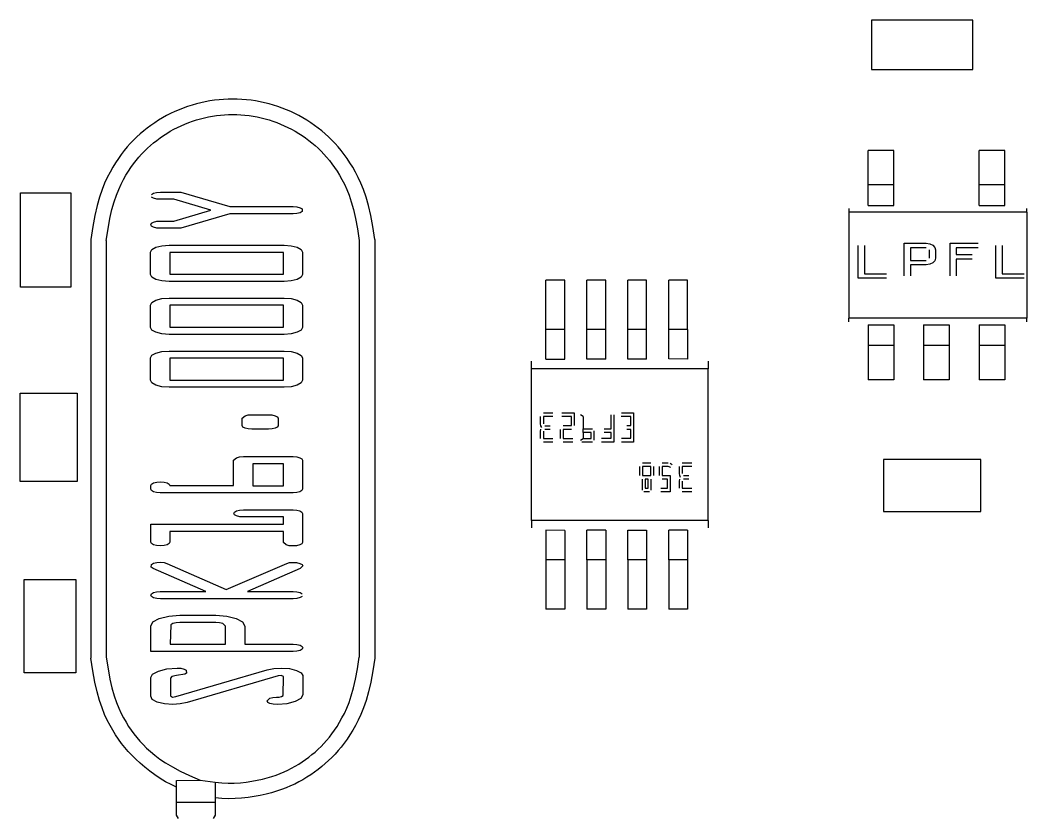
# Model space of a CAD drawing. Header units: inches. Extents: x 0 to 16.6, y 0 to 10.6.
# Drawn here: x 4.043 to 5.137, y 5.517 to 6.382 of the extents above; entities that cross this region are included whole.
import ezdxf

# ---------------------------------------------------------------- set-up
doc = ezdxf.new("R2010")
doc.units = ezdxf.units.IN
doc.header["$LTSCALE"] = 0.5
doc.header["$MEASUREMENT"] = 0
doc.layers.add('Edges', color=7, linetype='Continuous')

# ---------------------------------------------------------------- blocks, each defined once
blk = doc.blocks.new('Arduino Uno pl')
at = {"layer": 'Edges'}
for p, q in [((5.853, -0.126), (5.853, -0.933)), ((7.514, -0.126), (5.853, -0.126)), ((7.514, -0.933), (7.514, -0.126)), ((5.853, -0.933), (7.514, -0.933)), ((6.216, -2.259), (5.796, -2.259)), ((5.796, -2.822), (5.796, -2.259)), ((6.216, -2.822), (6.216, -2.259)), ((8.034, -2.259), (7.614, -2.259)), ((7.614, -2.822), (7.614, -2.259)), ((8.034, -2.822), (8.034, -2.259)), ((-8.087, -4.496), (-8.087, -2.951)), ((-8.087, -2.951), (-7.262, -2.951)), ((-7.262, -2.951), (-7.262, -4.496)), ((-5.942, -2.978), (-5.909, -2.958)), ((-5.909, -2.958), (-5.857, -2.945)), ((-5.857, -2.945), (-5.791, -2.941)), ((-5.791, -2.941), (-5.461, -2.941)), ((-5.461, -2.941), (-4.656, -3.177)), ((6.216, -2.822), (5.796, -2.822)), ((5.796, -3.159), (5.796, -2.822)), ((6.216, -3.159), (6.216, -2.822)), ((8.034, -2.822), (7.614, -2.822)), ((7.614, -3.159), (7.614, -2.822)), ((8.034, -3.159), (8.034, -2.822)), ((-5.905, -3.041), (-5.941, -3.022)), ((-5.853, -3.054), (-5.905, -3.041)), ((-5.792, -3.058), (-5.853, -3.054)), ((-5.573, -3.058), (-5.792, -3.058)), ((-4.966, -3.237), (-5.573, -3.058)), ((-5.573, -3.414), (-4.966, -3.237)), ((-4.655, -3.296), (-5.458, -3.533)), ((-4.656, -3.177), (-3.618, -3.177)), ((-3.618, -3.296), (-4.655, -3.296)), ((-3.618, -3.177), (-3.557, -3.181)), ((-3.557, -3.292), (-3.618, -3.296)), ((-3.557, -3.181), (-3.506, -3.195)), ((-3.506, -3.279), (-3.557, -3.292)), ((-3.506, -3.195), (-3.472, -3.214)), ((-3.472, -3.259), (-3.506, -3.279)), ((-3.472, -3.214), (-3.472, -3.259)), ((5.481, -3.207), (5.481, -3.27)), ((8.398, -3.27), (5.481, -3.27)), ((5.481, -3.27), (5.481, -5.002)), ((5.796, -3.159), (6.216, -3.159)), ((7.614, -3.159), (8.034, -3.159)), ((8.398, -3.27), (8.398, -3.207)), ((8.398, -3.27), (8.398, -5.002)), ((-5.953, -3.474), (-5.941, -3.451)), ((-5.941, -3.451), (-5.905, -3.431)), ((-5.905, -3.431), (-5.852, -3.418)), ((-5.852, -3.418), (-5.79, -3.414)), ((-5.79, -3.414), (-5.573, -3.414)), ((-5.941, -3.496), (-5.953, -3.474)), ((-5.906, -3.515), (-5.941, -3.496)), ((-5.854, -3.528), (-5.906, -3.515)), ((-5.791, -3.533), (-5.854, -3.528)), ((-5.458, -3.533), (-5.791, -3.533)), ((-6.934, -3.716), (-6.934, -10.566)), ((-6.68, -3.733), (-6.68, -10.549)), ((-2.538, -3.733), (-2.538, -10.549)), ((-2.284, -3.716), (-2.284, -10.566)), ((6.388, -4.312), (6.388, -3.778)), ((6.388, -3.778), (6.75, -3.778)), ((6.75, -3.778), (6.808, -3.786)), ((6.808, -3.786), (6.858, -3.81)), ((7.139, -4.312), (7.139, -3.778)), ((7.139, -3.778), (7.602, -3.778)), ((-5.956, -3.922), (-5.934, -3.88)), ((-5.956, -4.289), (-5.956, -3.922)), ((-5.934, -3.88), (-5.866, -3.844)), ((-5.866, -3.844), (-5.768, -3.819)), ((-5.768, -3.819), (-5.653, -3.81)), ((-5.653, -3.81), (-3.768, -3.81)), ((-3.779, -3.927), (-5.638, -3.927)), ((-5.638, -3.927), (-5.638, -4.285)), ((-3.779, -4.285), (-3.779, -3.927)), ((-3.768, -3.81), (-3.651, -3.819)), ((-3.651, -3.819), (-3.553, -3.844)), ((-3.553, -3.844), (-3.486, -3.88)), ((-3.486, -3.88), (-3.464, -3.924)), ((-3.464, -3.924), (-3.464, -4.289)), ((5.637, -4.348), (5.637, -3.814)), ((5.739, -3.814), (5.739, -4.276)), ((6.75, -3.851), (6.491, -3.851)), ((6.491, -3.851), (6.491, -4.058)), ((6.801, -4.022), (6.801, -3.887)), ((6.858, -3.81), (6.892, -3.845)), ((6.892, -3.845), (6.903, -3.887)), ((6.903, -3.887), (6.903, -4.022)), ((7.602, -3.851), (7.241, -3.851)), ((7.241, -3.851), (7.241, -3.964)), ((7.89, -4.348), (7.89, -3.814)), ((7.992, -3.814), (7.992, -4.276)), ((6.491, -4.058), (6.75, -4.058)), ((6.809, -4.122), (6.75, -4.13)), ((6.858, -4.098), (6.809, -4.122)), ((6.892, -4.063), (6.858, -4.098)), ((6.903, -4.022), (6.892, -4.063)), ((7.241, -3.964), (7.5, -3.964)), ((7.5, -4.036), (7.241, -4.036)), ((7.241, -4.036), (7.241, -4.312)), ((-5.638, -4.285), (-3.779, -4.285)), ((5.739, -4.276), (6.1, -4.276)), ((6.75, -4.13), (6.491, -4.13)), ((6.491, -4.13), (6.491, -4.312)), ((7.992, -4.276), (8.353, -4.276)), ((-5.934, -4.332), (-5.956, -4.289)), ((-5.866, -4.369), (-5.934, -4.332)), ((-5.768, -4.394), (-5.866, -4.369)), ((-5.653, -4.402), (-5.768, -4.394)), ((-3.768, -4.402), (-5.653, -4.402)), ((-3.651, -4.394), (-3.768, -4.402)), ((-3.553, -4.369), (-3.651, -4.394)), ((-3.486, -4.333), (-3.553, -4.369)), ((-3.464, -4.289), (-3.486, -4.333)), ((0.518, -5.188), (0.518, -4.38)), ((0.828, -4.38), (0.518, -4.38)), ((0.828, -5.188), (0.828, -4.38)), ((1.499, -4.38), (1.189, -4.38)), ((1.189, -5.188), (1.189, -4.38)), ((1.499, -5.188), (1.499, -4.38)), ((1.86, -5.188), (1.86, -4.38)), ((2.17, -4.38), (1.86, -4.38)), ((2.17, -5.188), (2.17, -4.38)), ((2.841, -4.38), (2.531, -4.38)), ((2.531, -5.188), (2.531, -4.38)), ((2.841, -5.188), (2.841, -4.38)), ((6.1, -4.348), (5.637, -4.348)), ((8.353, -4.348), (7.89, -4.348)), ((-7.262, -4.496), (-8.087, -4.496)), ((-5.956, -4.788), (-5.934, -4.746)), ((-5.934, -4.746), (-5.866, -4.709)), ((-5.866, -4.709), (-5.768, -4.684)), ((-5.768, -4.684), (-5.653, -4.676)), ((-5.653, -4.676), (-3.768, -4.676)), ((-3.768, -4.676), (-3.651, -4.684)), ((-3.651, -4.684), (-3.553, -4.709)), ((-3.553, -4.709), (-3.486, -4.746)), ((-3.486, -4.746), (-3.464, -4.789)), ((-5.956, -5.155), (-5.956, -4.788)), ((-3.779, -4.792), (-5.638, -4.792)), ((-5.638, -4.792), (-5.638, -5.15)), ((-3.779, -5.15), (-3.779, -4.792)), ((-3.464, -4.789), (-3.464, -5.155)), ((8.398, -5.002), (5.481, -5.002)), ((5.481, -5.065), (5.481, -5.002)), ((8.398, -5.065), (8.398, -5.002)), ((-5.934, -5.198), (-5.956, -5.155)), ((-5.866, -5.234), (-5.934, -5.198)), ((-5.768, -5.26), (-5.866, -5.234)), ((-5.653, -5.268), (-5.768, -5.26)), ((-3.768, -5.268), (-5.653, -5.268)), ((-5.638, -5.15), (-3.779, -5.15)), ((-3.651, -5.26), (-3.768, -5.268)), ((-3.553, -5.235), (-3.651, -5.26)), ((-3.486, -5.199), (-3.553, -5.235)), ((-3.464, -5.155), (-3.486, -5.199)), ((0.828, -5.188), (0.518, -5.188)), ((0.518, -5.672), (0.518, -5.188)), ((0.828, -5.672), (0.828, -5.188)), ((1.499, -5.188), (1.189, -5.188)), ((1.189, -5.672), (1.189, -5.188)), ((1.499, -5.672), (1.499, -5.188)), ((2.17, -5.188), (1.86, -5.188)), ((1.86, -5.672), (1.86, -5.188)), ((2.17, -5.672), (2.17, -5.188)), ((2.841, -5.188), (2.531, -5.188)), ((2.531, -5.667), (2.531, -5.188)), ((2.841, -5.188), (2.841, -5.672)), ((5.796, -5.113), (6.216, -5.113)), ((5.796, -5.113), (5.796, -5.45)), ((6.216, -5.113), (6.216, -5.45)), ((6.705, -5.113), (7.125, -5.113)), ((6.705, -5.113), (6.705, -5.45)), ((7.125, -5.113), (7.125, -5.45)), ((7.614, -5.113), (8.034, -5.113)), ((7.614, -5.113), (7.614, -5.45)), ((8.034, -5.113), (8.034, -5.45)), ((-5.934, -5.611), (-5.866, -5.575)), ((-5.866, -5.575), (-5.768, -5.55)), ((-5.768, -5.55), (-5.653, -5.542)), ((-5.653, -5.542), (-3.768, -5.542)), ((-3.768, -5.542), (-3.651, -5.55)), ((-3.651, -5.55), (-3.553, -5.575)), ((-3.553, -5.575), (-3.486, -5.612)), ((5.796, -5.45), (5.796, -6.013)), ((6.216, -5.45), (5.796, -5.45)), ((6.216, -5.45), (6.216, -6.013)), ((7.125, -5.45), (6.705, -5.45)), ((6.705, -5.45), (6.705, -6.013)), ((7.125, -5.45), (7.125, -6.013)), ((7.614, -5.45), (7.614, -6.013)), ((8.034, -5.45), (7.614, -5.45)), ((8.034, -5.45), (8.034, -6.013)), ((-5.956, -5.654), (-5.934, -5.611)), ((-5.956, -6.02), (-5.956, -5.654)), ((-3.779, -5.658), (-5.638, -5.658)), ((-5.638, -5.658), (-5.638, -6.016)), ((-3.779, -6.016), (-3.779, -5.658)), ((-3.486, -5.612), (-3.464, -5.655)), ((-3.464, -5.655), (-3.464, -6.02)), ((0.286, -5.831), (0.286, -5.709)), ((0.518, -5.672), (0.828, -5.672)), ((1.499, -5.672), (1.189, -5.672)), ((2.17, -5.672), (1.86, -5.672)), ((2.841, -5.672), (2.531, -5.667)), ((3.177, -5.709), (3.177, -5.831)), ((3.177, -5.831), (0.286, -5.831)), ((0.286, -8.316), (0.286, -5.831)), ((3.177, -8.316), (3.177, -5.831)), ((-5.934, -6.063), (-5.956, -6.02)), ((-5.866, -6.1), (-5.934, -6.063)), ((-5.768, -6.125), (-5.866, -6.1)), ((-5.638, -6.016), (-3.779, -6.016)), ((-3.553, -6.101), (-3.651, -6.125)), ((-3.486, -6.064), (-3.553, -6.101)), ((-3.464, -6.02), (-3.486, -6.064)), ((6.216, -6.013), (5.796, -6.013)), ((7.125, -6.013), (6.705, -6.013)), ((8.034, -6.013), (7.614, -6.013)), ((-8.091, -7.678), (-8.091, -6.233)), ((-8.091, -6.233), (-7.159, -6.233)), ((-7.159, -6.233), (-7.159, -7.678)), ((-5.653, -6.134), (-5.768, -6.125)), ((-3.768, -6.134), (-5.653, -6.134)), ((-3.651, -6.125), (-3.768, -6.134)), ((-4.408, -6.601), (-4.357, -6.588)), ((-4.357, -6.588), (-4.297, -6.584)), ((-4.297, -6.584), (-4.028, -6.584)), ((-4.028, -6.584), (-3.967, -6.588)), ((-3.967, -6.588), (-3.915, -6.601)), ((0.479, -6.553), (0.635, -6.553)), ((0.781, -6.553), (0.982, -6.553)), ((0.982, -6.553), (0.982, -6.762)), ((1.128, -6.615), (1.084, -6.584)), ((1.587, -6.815), (1.587, -6.583)), ((1.631, -6.583), (1.631, -7.032)), ((1.756, -6.553), (1.956, -6.553)), ((1.956, -6.553), (1.956, -7.032)), ((-4.454, -6.642), (-4.408, -6.601)), ((-4.454, -6.761), (-4.454, -6.642)), ((-3.915, -6.601), (-3.879, -6.62)), ((-3.879, -6.62), (-3.867, -6.642)), ((-3.867, -6.642), (-3.867, -6.763)), ((0.434, -6.732), (0.434, -6.614)), ((0.439, -6.764), (0.434, -6.732)), ((0.635, -6.614), (0.479, -6.614)), ((0.479, -6.614), (0.479, -6.732)), ((0.938, -6.614), (0.781, -6.614)), ((0.938, -6.762), (0.938, -6.614)), ((1.128, -6.615), (1.128, -6.815)), ((1.912, -6.613), (1.755, -6.613)), ((1.912, -6.762), (1.912, -6.613)), ((-4.443, -6.785), (-4.454, -6.761)), ((-4.408, -6.804), (-4.443, -6.785)), ((-4.357, -6.817), (-4.408, -6.804)), ((-4.297, -6.822), (-4.357, -6.817)), ((-4.025, -6.822), (-4.297, -6.822)), ((-3.965, -6.817), (-4.025, -6.822)), ((-3.914, -6.804), (-3.965, -6.817)), ((-3.879, -6.785), (-3.914, -6.804)), ((-3.867, -6.763), (-3.879, -6.785)), ((0.434, -6.858), (0.439, -6.822)), ((0.434, -6.971), (0.434, -6.858)), ((0.452, -6.793), (0.439, -6.764)), ((0.479, -6.854), (0.479, -6.971)), ((0.501, -6.763), (0.59, -6.763)), ((0.59, -6.824), (0.501, -6.824)), ((0.759, -6.971), (0.759, -6.824)), ((0.804, -6.762), (0.938, -6.762)), ((0.938, -6.824), (0.804, -6.824)), ((0.804, -6.824), (0.804, -6.971)), ((1.128, -6.815), (1.284, -6.815)), ((1.128, -6.876), (1.128, -6.815)), ((1.128, -6.876), (1.128, -6.971)), ((1.262, -6.876), (1.128, -6.876)), ((1.262, -6.971), (1.262, -6.876)), ((1.306, -6.845), (1.306, -7.002)), ((1.475, -6.815), (1.587, -6.815)), ((1.587, -6.875), (1.475, -6.875)), ((1.587, -6.97), (1.587, -6.875)), ((1.844, -6.762), (1.912, -6.762)), ((1.912, -6.823), (1.844, -6.823)), ((1.912, -6.97), (1.912, -6.823)), ((0.479, -6.971), (0.636, -6.971)), ((0.636, -7.032), (0.479, -7.032)), ((0.804, -6.971), (0.961, -6.971)), ((0.961, -7.032), (0.804, -7.032)), ((1.084, -7.002), (1.128, -6.971)), ((1.284, -7.032), (1.106, -7.032)), ((1.128, -6.971), (1.262, -6.971)), ((1.431, -6.97), (1.587, -6.97)), ((1.631, -7.032), (1.431, -7.032)), ((1.756, -6.97), (1.912, -6.97)), ((1.956, -7.032), (1.756, -7.032)), ((-4.597, -7.329), (-4.549, -7.288)), ((-4.597, -7.743), (-4.597, -7.329)), ((-4.549, -7.288), (-4.497, -7.274)), ((-4.497, -7.274), (-4.435, -7.27)), ((-4.435, -7.27), (-3.622, -7.27)), ((-3.779, -7.389), (-4.278, -7.389)), ((-4.278, -7.389), (-4.278, -7.745)), ((-3.779, -7.745), (-3.779, -7.389)), ((-3.622, -7.27), (-3.561, -7.275)), ((-3.561, -7.275), (-3.51, -7.288)), ((-3.51, -7.288), (-3.475, -7.307)), ((-3.475, -7.307), (-3.464, -7.33)), ((-3.464, -7.33), (-3.464, -7.802)), ((2.104, -7.369), (2.237, -7.369)), ((2.423, -7.369), (2.525, -7.369)), ((2.554, -7.378), (2.587, -7.397)), ((2.752, -7.369), (2.908, -7.369)), ((6.051, -7.314), (6.051, -8.168)), ((7.641, -7.314), (6.051, -7.314)), ((7.641, -8.168), (7.641, -7.314)), ((2.059, -7.578), (2.059, -7.429)), ((2.237, -7.429), (2.104, -7.429)), ((2.104, -7.429), (2.104, -7.578)), ((2.104, -7.578), (2.237, -7.578)), ((2.237, -7.578), (2.237, -7.429)), ((2.282, -7.43), (2.282, -7.578)), ((2.378, -7.578), (2.378, -7.429)), ((2.525, -7.429), (2.423, -7.429)), ((2.423, -7.429), (2.423, -7.578)), ((2.423, -7.578), (2.556, -7.578)), ((2.565, -7.45), (2.525, -7.429)), ((2.556, -7.578), (2.556, -7.847)), ((2.707, -7.547), (2.707, -7.429)), ((2.712, -7.579), (2.707, -7.547)), ((2.726, -7.609), (2.712, -7.579)), ((2.908, -7.429), (2.753, -7.429)), ((2.753, -7.429), (2.753, -7.547)), ((2.775, -7.578), (2.863, -7.578)), ((-7.159, -7.678), (-8.091, -7.678)), ((-5.953, -7.743), (-5.941, -7.72)), ((-5.953, -7.802), (-5.953, -7.743)), ((-5.941, -7.72), (-5.906, -7.701)), ((-5.906, -7.701), (-5.855, -7.689)), ((-5.855, -7.689), (-5.795, -7.684)), ((-5.795, -7.684), (-5.734, -7.689)), ((-5.734, -7.689), (-5.684, -7.701)), ((-5.684, -7.701), (-5.649, -7.72)), ((-5.649, -7.72), (-5.638, -7.743)), ((-5.638, -7.743), (-4.597, -7.743)), ((-4.278, -7.745), (-3.779, -7.745)), ((2.104, -7.817), (2.104, -7.638)), ((2.193, -7.638), (2.148, -7.638)), ((2.148, -7.638), (2.148, -7.786)), ((2.193, -7.786), (2.193, -7.638)), ((2.237, -7.638), (2.237, -7.817)), ((2.511, -7.638), (2.423, -7.638)), ((2.511, -7.786), (2.511, -7.638)), ((2.708, -7.673), (2.712, -7.637)), ((2.708, -7.786), (2.708, -7.673)), ((2.752, -7.669), (2.752, -7.786)), ((2.863, -7.639), (2.774, -7.639)), ((-5.941, -7.825), (-5.953, -7.802)), ((-5.907, -7.845), (-5.941, -7.825)), ((-5.856, -7.858), (-5.907, -7.845)), ((-5.795, -7.862), (-5.856, -7.858)), ((-3.622, -7.862), (-5.795, -7.862)), ((-3.562, -7.858), (-3.622, -7.862)), ((-3.511, -7.844), (-3.562, -7.858)), ((-3.476, -7.825), (-3.511, -7.844)), ((-3.464, -7.802), (-3.476, -7.825)), ((2.215, -7.847), (2.126, -7.847)), ((2.148, -7.786), (2.193, -7.786)), ((2.401, -7.786), (2.511, -7.786)), ((2.556, -7.847), (2.401, -7.847)), ((2.752, -7.786), (2.91, -7.786)), ((2.91, -7.847), (2.752, -7.847)), ((-4.593, -8.199), (-4.581, -8.176)), ((-4.581, -8.221), (-4.593, -8.199)), ((-4.581, -8.176), (-4.547, -8.157)), ((-4.546, -8.24), (-4.581, -8.221)), ((-4.547, -8.157), (-4.496, -8.144)), ((-4.495, -8.253), (-4.546, -8.24)), ((-4.496, -8.144), (-4.435, -8.14)), ((-4.435, -8.14), (-3.622, -8.14)), ((-3.622, -8.14), (-3.561, -8.144)), ((-3.561, -8.144), (-3.51, -8.157)), ((-3.51, -8.157), (-3.475, -8.176)), ((-3.475, -8.176), (-3.464, -8.199)), ((-3.464, -8.199), (-3.464, -8.673)), ((6.051, -8.168), (7.641, -8.168)), ((-5.953, -8.67), (-5.953, -8.375)), ((-5.953, -8.375), (-3.779, -8.375)), ((-4.435, -8.257), (-4.495, -8.253)), ((-3.779, -8.257), (-4.435, -8.257)), ((-3.779, -8.375), (-3.779, -8.257)), ((3.177, -8.316), (0.286, -8.316)), ((0.286, -8.316), (0.286, -8.437)), ((3.177, -8.316), (3.177, -8.437)), ((-3.779, -8.493), (-5.638, -8.493)), ((-5.638, -8.493), (-5.638, -8.67)), ((-3.779, -8.673), (-3.779, -8.493)), ((0.828, -8.479), (0.518, -8.474)), ((0.518, -8.474), (0.518, -8.959)), ((0.828, -8.479), (0.828, -8.959)), ((1.499, -8.474), (1.189, -8.474)), ((1.189, -8.959), (1.189, -8.474)), ((1.499, -8.474), (1.499, -8.959)), ((1.86, -8.474), (2.17, -8.474)), ((1.86, -8.959), (1.86, -8.474)), ((2.17, -8.474), (2.17, -8.959)), ((2.841, -8.474), (2.531, -8.474)), ((2.531, -8.959), (2.531, -8.474)), ((2.841, -8.474), (2.841, -8.959)), ((-5.941, -8.693), (-5.953, -8.67)), ((-5.907, -8.712), (-5.941, -8.693)), ((-5.856, -8.725), (-5.907, -8.712)), ((-5.795, -8.729), (-5.856, -8.725)), ((-5.734, -8.725), (-5.795, -8.729)), ((-5.684, -8.712), (-5.734, -8.725)), ((-5.649, -8.693), (-5.684, -8.712)), ((-5.638, -8.67), (-5.649, -8.693)), ((-3.734, -8.715), (-3.779, -8.673)), ((-3.684, -8.728), (-3.734, -8.715)), ((-3.625, -8.732), (-3.684, -8.728)), ((-3.564, -8.728), (-3.625, -8.732)), ((-3.512, -8.715), (-3.564, -8.728)), ((-3.476, -8.696), (-3.512, -8.715)), ((-3.464, -8.673), (-3.476, -8.696)), ((-5.943, -9.08), (-5.941, -9.034)), ((-5.941, -9.034), (-5.905, -9.015)), ((-5.905, -9.015), (-5.853, -9.003)), ((-5.853, -9.003), (-5.793, -8.999)), ((-5.793, -8.999), (-5.734, -9.003)), ((-5.734, -9.003), (-5.686, -9.018)), ((-5.686, -9.018), (-4.714, -9.444)), ((-4.714, -9.444), (-3.725, -9.017)), ((-3.725, -9.017), (-3.68, -9.004)), ((-3.68, -9.004), (-3.624, -9)), ((-3.624, -9), (-3.565, -9.004)), ((-3.565, -9.004), (-3.511, -9.017)), ((-3.511, -9.017), (-3.473, -9.036)), ((-3.46, -9.059), (-3.503, -9.102)), ((-3.473, -9.036), (-3.46, -9.059)), ((0.518, -8.959), (0.518, -9.766)), ((0.828, -8.959), (0.518, -8.959)), ((0.828, -8.959), (0.828, -9.766)), ((1.189, -8.959), (1.189, -9.766)), ((1.499, -8.959), (1.189, -8.959)), ((1.499, -8.959), (1.499, -9.766)), ((1.86, -8.959), (1.86, -9.766)), ((2.17, -8.959), (1.86, -8.959)), ((2.17, -8.959), (2.17, -9.766)), ((2.841, -8.959), (2.531, -8.959)), ((2.531, -8.959), (2.531, -9.766)), ((2.841, -8.959), (2.841, -9.766)), ((-5.911, -9.101), (-5.943, -9.08)), ((-5.05, -9.477), (-5.911, -9.101)), ((-3.503, -9.102), (-4.369, -9.477)), ((-8.024, -10.806), (-8.024, -9.279)), ((-8.024, -9.279), (-7.18, -9.279)), ((-7.18, -9.279), (-7.18, -10.806)), ((-5.953, -9.536), (-5.941, -9.513)), ((-5.941, -9.559), (-5.953, -9.536)), ((-5.941, -9.513), (-5.907, -9.494)), ((-5.906, -9.578), (-5.941, -9.559)), ((-5.907, -9.494), (-5.856, -9.481)), ((-5.856, -9.481), (-5.795, -9.477)), ((-5.795, -9.477), (-5.05, -9.477)), ((-4.369, -9.477), (-3.618, -9.477)), ((-3.618, -9.477), (-3.557, -9.481)), ((-3.557, -9.481), (-3.506, -9.494)), ((-3.506, -9.494), (-3.472, -9.513)), ((-3.472, -9.558), (-3.506, -9.577)), ((-5.854, -9.59), (-5.906, -9.578)), ((-5.791, -9.595), (-5.854, -9.59)), ((-3.618, -9.595), (-5.791, -9.595)), ((-3.557, -9.59), (-3.618, -9.595)), ((-3.506, -9.577), (-3.557, -9.59)), ((-5.812, -9.918), (-5.658, -9.879)), ((-5.658, -9.879), (-5.476, -9.866)), ((-5.476, -9.866), (-4.886, -9.866)), ((-4.886, -9.866), (-4.705, -9.878)), ((-4.705, -9.878), (-4.552, -9.917)), ((0.828, -9.766), (0.518, -9.766)), ((1.499, -9.766), (1.189, -9.766)), ((2.17, -9.766), (1.86, -9.766)), ((2.841, -9.766), (2.531, -9.766)), ((-5.953, -10.042), (-5.917, -9.975)), ((-5.953, -10.459), (-5.953, -10.042)), ((-5.917, -9.975), (-5.812, -9.918)), ((-5.622, -10.02), (-5.634, -10.34)), ((-5.588, -10.001), (-5.622, -10.02)), ((-5.537, -9.987), (-5.588, -10.001)), ((-5.476, -9.983), (-5.537, -9.987)), ((-4.886, -9.983), (-5.476, -9.983)), ((-4.825, -9.987), (-4.886, -9.983)), ((-4.774, -10.001), (-4.825, -9.987)), ((-4.728, -10.042), (-4.774, -10.001)), ((-4.728, -10.34), (-4.728, -10.042)), ((-4.552, -9.917), (-4.448, -9.974)), ((-4.448, -9.974), (-4.413, -10.042)), ((-4.413, -10.042), (-4.413, -10.34)), ((-5.634, -10.34), (-4.728, -10.34)), ((-4.413, -10.34), (-3.618, -10.34)), ((-3.618, -10.34), (-3.557, -10.344)), ((-3.557, -10.344), (-3.506, -10.357)), ((-3.506, -10.357), (-3.472, -10.376)), ((-3.472, -10.376), (-3.46, -10.399)), ((-3.618, -10.459), (-5.953, -10.459)), ((-3.557, -10.455), (-3.618, -10.459)), ((-3.506, -10.441), (-3.557, -10.455)), ((-3.472, -10.422), (-3.506, -10.441)), ((-3.46, -10.399), (-3.472, -10.422)), ((-7.18, -10.806), (-8.024, -10.806)), ((-5.953, -10.886), (-5.921, -10.831)), ((-5.921, -10.831), (-5.826, -10.78)), ((-5.826, -10.78), (-5.686, -10.742)), ((-5.686, -10.742), (-5.519, -10.73)), ((-5.605, -10.866), (-5.63, -10.895)), ((-5.531, -10.85), (-5.605, -10.866)), ((-5.541, -11.198), (-4.047, -10.761)), ((-5.395, -10.828), (-5.531, -10.85)), ((-5.519, -10.73), (-5.457, -10.734)), ((-5.457, -10.734), (-5.405, -10.748)), ((-5.405, -10.748), (-5.37, -10.766)), ((-5.367, -10.812), (-5.395, -10.828)), ((-5.37, -10.766), (-5.367, -10.812)), ((-3.865, -10.859), (-5.358, -11.295)), ((-4.047, -10.761), (-3.935, -10.738)), ((-3.935, -10.738), (-3.815, -10.73)), ((-3.815, -10.85), (-3.865, -10.859)), ((-3.815, -10.73), (-3.682, -10.739)), ((-3.775, -10.869), (-3.815, -10.85)), ((-3.784, -11.179), (-3.775, -10.869)), ((-3.682, -10.739), (-3.567, -10.768)), ((-3.567, -10.768), (-3.487, -10.808)), ((-3.487, -10.808), (-3.46, -10.853)), ((-3.46, -10.853), (-3.46, -11.17)), ((-5.953, -11.192), (-5.953, -10.886)), ((-5.63, -10.895), (-5.63, -11.186)), ((-5.926, -11.243), (-5.953, -11.192)), ((-5.63, -11.186), (-5.594, -11.207)), ((-5.594, -11.207), (-5.541, -11.198)), ((-4.001, -11.224), (-3.951, -11.211)), ((-3.951, -11.211), (-3.893, -11.207)), ((-3.893, -11.207), (-3.847, -11.204)), ((-3.847, -11.204), (-3.809, -11.194)), ((-3.809, -11.194), (-3.784, -11.179)), ((-3.46, -11.17), (-3.492, -11.229)), ((-5.845, -11.287), (-5.926, -11.243)), ((-5.727, -11.316), (-5.845, -11.287)), ((-5.591, -11.326), (-5.727, -11.316)), ((-5.47, -11.318), (-5.591, -11.326)), ((-5.358, -11.295), (-5.47, -11.318)), ((-4.047, -11.264), (-4.001, -11.224)), ((-4.036, -11.291), (-4.047, -11.264)), ((-4.003, -11.311), (-4.036, -11.291)), ((-3.948, -11.322), (-4.003, -11.311)), ((-3.871, -11.326), (-3.948, -11.322)), ((-3.723, -11.314), (-3.871, -11.326)), ((-3.589, -11.279), (-3.723, -11.314)), ((-3.492, -11.229), (-3.589, -11.279)), ((-5.53, -12.57), (-5.145, -12.564)), ((-5.53, -12.68), (-5.53, -12.57)), ((-5.53, -12.926), (-5.53, -12.68)), ((-5.145, -12.564), (-4.895, -12.597)), ((-4.895, -12.597), (-4.895, -12.853)), ((-4.895, -12.853), (-4.895, -12.926)), ((-5.53, -12.926), (-4.895, -12.926)), ((-5.53, -13.135), (-5.53, -12.926)), ((-4.895, -12.926), (-4.895, -13.135)), ((-5.498, -13.194), (-5.53, -13.135)), ((-4.895, -13.135), (-4.928, -13.194))]:
    blk.add_line(p, q, dxfattribs=at)
for points in [[(-2.284, -3.716), (-2.315, -3.505), (-2.35, -3.321), (-2.387, -3.161), (-2.426, -3.022), (-2.468, -2.9), (-2.511, -2.794), (-2.554, -2.699), (-2.599, -2.613), (-2.644, -2.533), (-2.69, -2.459), (-2.736, -2.389), (-2.783, -2.323), (-2.831, -2.26), (-2.881, -2.201), (-2.931, -2.145), (-2.984, -2.091), (-3.038, -2.038), (-3.094, -1.988), (-3.151, -1.939), (-3.21, -1.892), (-3.27, -1.848), (-3.332, -1.805), (-3.395, -1.764), (-3.46, -1.725), (-3.526, -1.689), (-3.592, -1.654), (-3.66, -1.622), (-3.729, -1.592), (-3.799, -1.565), (-3.87, -1.539), (-3.942, -1.516), (-4.014, -1.496), (-4.087, -1.477), (-4.161, -1.462), (-4.235, -1.448), (-4.309, -1.437), (-4.384, -1.428), (-4.459, -1.422), (-4.534, -1.419), (-4.609, -1.417), (-4.684, -1.419), (-4.759, -1.422), (-4.834, -1.428), (-4.909, -1.437), (-4.984, -1.448), (-5.058, -1.462), (-5.131, -1.477), (-5.204, -1.496), (-5.276, -1.516), (-5.348, -1.539), (-5.419, -1.565), (-5.489, -1.592), (-5.558, -1.622), (-5.626, -1.654), (-5.693, -1.689), (-5.758, -1.725), (-5.823, -1.764), (-5.886, -1.805), (-5.948, -1.848), (-6.008, -1.892), (-6.067, -1.939), (-6.125, -1.988), (-6.18, -2.038), (-6.234, -2.091), (-6.287, -2.145), (-6.338, -2.201), (-6.387, -2.26), (-6.435, -2.323), (-6.482, -2.389), (-6.528, -2.459), (-6.574, -2.533), (-6.619, -2.613), (-6.664, -2.699), (-6.708, -2.794), (-6.75, -2.9), (-6.792, -3.022), (-6.831, -3.161), (-6.868, -3.321), (-6.903, -3.505), (-6.934, -3.716)], [(-6.68, -3.733), (-6.651, -3.539), (-6.62, -3.371), (-6.587, -3.226), (-6.552, -3.1), (-6.515, -2.991), (-6.476, -2.896), (-6.437, -2.811), (-6.398, -2.735), (-6.358, -2.664), (-6.317, -2.597), (-6.276, -2.535), (-6.234, -2.476), (-6.191, -2.421), (-6.147, -2.368), (-6.102, -2.318), (-6.055, -2.27), (-6.007, -2.223), (-5.958, -2.178), (-5.907, -2.135), (-5.854, -2.093), (-5.8, -2.053), (-5.745, -2.015), (-5.689, -1.979), (-5.632, -1.945), (-5.573, -1.912), (-5.514, -1.882), (-5.453, -1.853), (-5.392, -1.826), (-5.33, -1.802), (-5.267, -1.779), (-5.203, -1.759), (-5.138, -1.74), (-5.074, -1.724), (-5.008, -1.71), (-4.942, -1.698), (-4.876, -1.688), (-4.81, -1.681), (-4.743, -1.675), (-4.676, -1.672), (-4.609, -1.671), (-4.542, -1.672), (-4.475, -1.675), (-4.409, -1.681), (-4.342, -1.688), (-4.276, -1.698), (-4.21, -1.71), (-4.145, -1.724), (-4.08, -1.74), (-4.015, -1.759), (-3.952, -1.779), (-3.889, -1.802), (-3.826, -1.826), (-3.765, -1.853), (-3.705, -1.882), (-3.645, -1.912), (-3.586, -1.945), (-3.529, -1.979), (-3.473, -2.015), (-3.418, -2.053), (-3.364, -2.093), (-3.312, -2.135), (-3.261, -2.178), (-3.211, -2.223), (-3.163, -2.27), (-3.116, -2.318), (-3.071, -2.368), (-3.027, -2.421), (-2.984, -2.476), (-2.942, -2.535), (-2.901, -2.597), (-2.861, -2.664), (-2.821, -2.735), (-2.781, -2.811), (-2.742, -2.896), (-2.704, -2.991), (-2.667, -3.1), (-2.631, -3.226), (-2.598, -3.371), (-2.567, -3.539), (-2.538, -3.733)], [(-6.68, -10.549), (-6.651, -10.743), (-6.62, -10.911), (-6.587, -11.056), (-6.552, -11.182), (-6.515, -11.291), (-6.476, -11.386), (-6.437, -11.471), (-6.398, -11.547), (-6.357, -11.618), (-6.316, -11.685), (-6.274, -11.749), (-6.229, -11.809), (-6.182, -11.868), (-6.132, -11.925), (-6.078, -11.982), (-6.02, -12.04), (-5.956, -12.098), (-5.885, -12.157), (-5.803, -12.219), (-5.709, -12.282), (-5.598, -12.348), (-5.469, -12.417), (-5.319, -12.489), (-5.145, -12.564)], [(-4.895, -12.597), (-4.789, -12.608), (-4.685, -12.613), (-4.583, -12.612), (-4.484, -12.606), (-4.388, -12.596), (-4.296, -12.582), (-4.208, -12.566), (-4.124, -12.547), (-4.045, -12.527), (-3.971, -12.505), (-3.9, -12.482), (-3.832, -12.456), (-3.767, -12.429), (-3.705, -12.4), (-3.645, -12.37), (-3.586, -12.337), (-3.529, -12.303), (-3.473, -12.267), (-3.418, -12.228), (-3.364, -12.189), (-3.312, -12.147), (-3.261, -12.104), (-3.211, -12.059), (-3.163, -12.012), (-3.116, -11.964), (-3.071, -11.914), (-3.027, -11.861), (-2.984, -11.806), (-2.942, -11.747), (-2.901, -11.685), (-2.861, -11.618), (-2.821, -11.547), (-2.781, -11.471), (-2.742, -11.386), (-2.704, -11.291), (-2.667, -11.182), (-2.631, -11.056), (-2.598, -10.911), (-2.567, -10.743), (-2.538, -10.549)], [(-5.53, -12.68), (-5.62, -12.638), (-5.71, -12.59), (-5.798, -12.536), (-5.885, -12.478), (-5.968, -12.416), (-6.048, -12.352), (-6.123, -12.287), (-6.194, -12.222), (-6.26, -12.158), (-6.321, -12.094), (-6.377, -12.029), (-6.43, -11.963), (-6.48, -11.895), (-6.528, -11.824), (-6.574, -11.749), (-6.619, -11.669), (-6.664, -11.583), (-6.708, -11.488), (-6.75, -11.381), (-6.792, -11.26), (-6.831, -11.121), (-6.868, -10.961), (-6.903, -10.777), (-6.934, -10.566)], [(-2.284, -10.566), (-2.315, -10.777), (-2.35, -10.961), (-2.387, -11.121), (-2.426, -11.26), (-2.468, -11.381), (-2.511, -11.488), (-2.554, -11.583), (-2.599, -11.669), (-2.644, -11.748), (-2.69, -11.823), (-2.736, -11.893), (-2.783, -11.959), (-2.831, -12.022), (-2.881, -12.081), (-2.931, -12.137), (-2.984, -12.191), (-3.038, -12.244), (-3.094, -12.294), (-3.151, -12.343), (-3.21, -12.39), (-3.27, -12.434), (-3.332, -12.477), (-3.395, -12.518), (-3.46, -12.557), (-3.526, -12.593), (-3.593, -12.628), (-3.663, -12.66), (-3.736, -12.69), (-3.812, -12.719), (-3.891, -12.745), (-3.975, -12.77), (-4.064, -12.793), (-4.158, -12.814), (-4.257, -12.832), (-4.359, -12.848), (-4.464, -12.859), (-4.571, -12.866), (-4.679, -12.868), (-4.788, -12.864), (-4.895, -12.853)]]:
    blk.add_lwpolyline(points, dxfattribs=at)

msp = doc.modelspace()

# ---------------------------------------------------------------- block references
at = {"xscale": 0.0663341395878071, "yscale": 0.0663341395878071, "zscale": 0.0663341395878071, "rotation": 360}
msp.add_blockref('Arduino Uno pl', (4.5796, 6.3903), dxfattribs=at)

doc.saveas('drawing.dxf')
